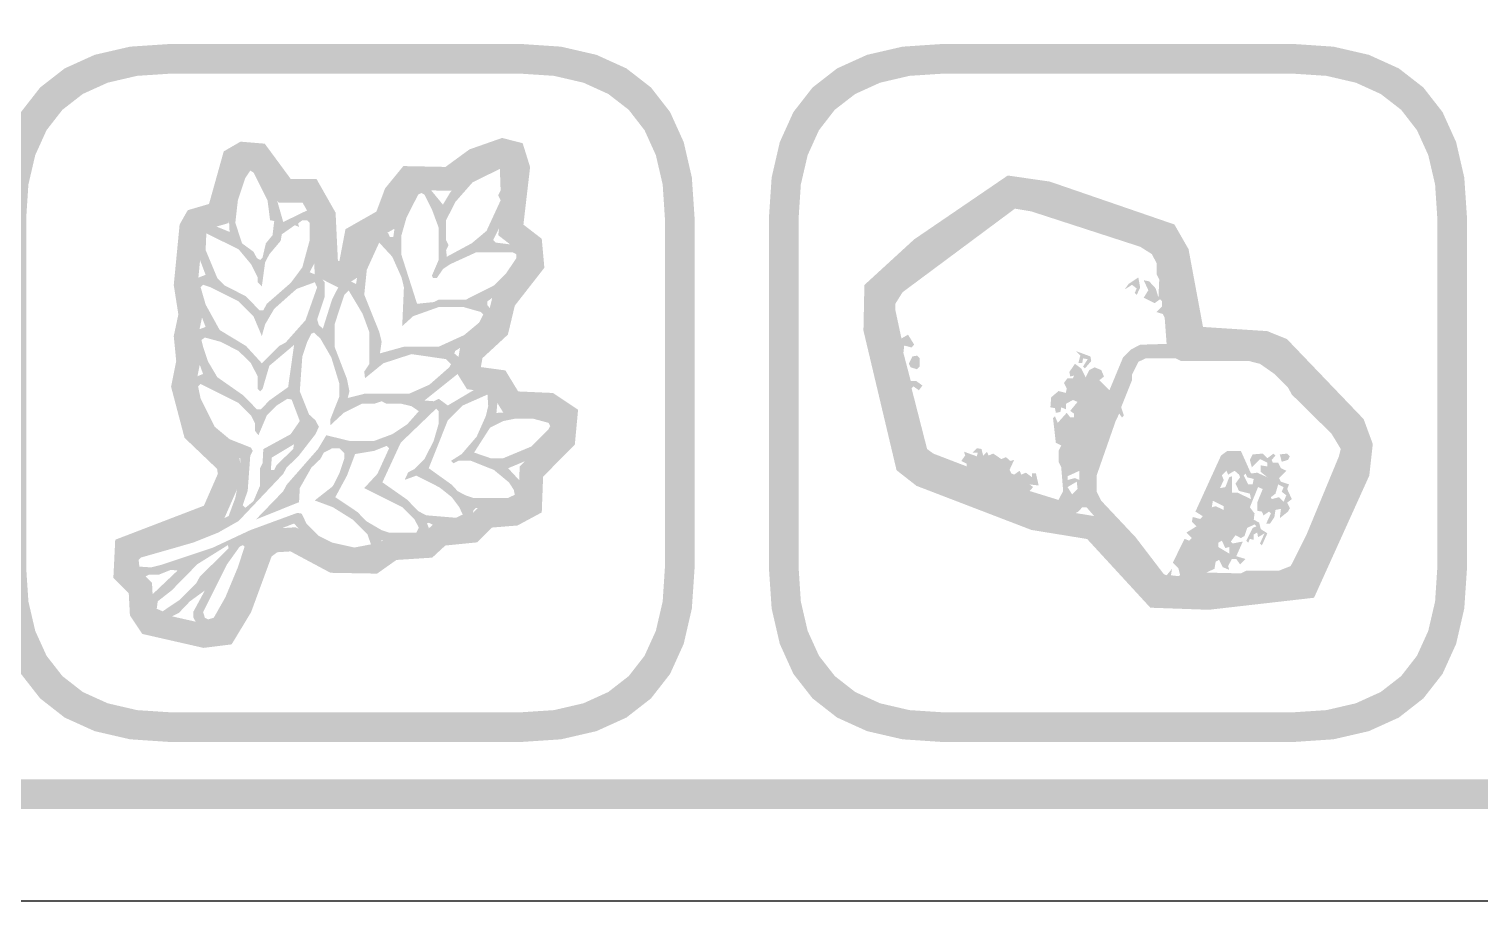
# Model space of a CAD drawing. Header units: millimetres. Extents: x 4 to 272, y 4 to 144.
# Drawn here: x 225.34 to 244.86, y 123.96 to 135.7 of the extents above; entities that cross this region are included whole.
import ezdxf

# ---------------------------------------------------------------- set-up
doc = ezdxf.new("R2010")
doc.units = ezdxf.units.MM
doc.layers.add('CUT', color=1, linetype='Continuous')
doc.layers.add('RASTER', color=7, linetype='Continuous')

msp = doc.modelspace()

# ---------------------------------------------------------------- hatches: boundary and pattern name
at = {"layer": 'RASTER'}
h = msp.add_hatch(color=7, dxfattribs=at)
h.paths.add_polyline_path([(209.2, 140.6), (209.234, 141.116), (209.337, 141.563), (209.509, 141.941), (209.75, 142.25), (210.059, 142.491), (210.438, 142.663), (210.884, 142.766), (211.4, 142.8), (268.6, 142.8), (269.116, 142.766), (269.563, 142.663), (269.941, 142.491), (270.25, 142.25), (270.491, 141.941), (270.663, 141.563), (270.766, 141.116), (270.8, 140.6), (270.8, 127.4), (270.766, 126.884), (270.662, 126.438), (270.491, 126.059), (270.25, 125.75), (269.941, 125.509), (269.563, 125.338), (269.116, 125.234), (268.6, 125.2), (211.4, 125.2), (210.884, 125.234), (210.438, 125.338), (210.059, 125.509), (209.75, 125.75), (209.509, 126.059), (209.337, 126.438), (209.234, 126.884), (209.2, 127.4)])
h.paths.add_polyline_path([(209.6, 140.6), (209.6, 127.4), (209.628, 126.978), (209.712, 126.613), (209.853, 126.303), (210.05, 126.05), (210.303, 125.853), (210.613, 125.713), (210.978, 125.628), (211.4, 125.6), (268.6, 125.6), (269.022, 125.628), (269.388, 125.713), (269.697, 125.853), (269.95, 126.05), (270.147, 126.303), (270.287, 126.613), (270.372, 126.978), (270.4, 127.4), (270.4, 140.6), (270.372, 141.022), (270.287, 141.388), (270.147, 141.697), (269.95, 141.95), (269.697, 142.147), (269.388, 142.288), (269.022, 142.372), (268.6, 142.4), (211.4, 142.4), (210.978, 142.372), (210.613, 142.288), (210.303, 142.147), (210.05, 141.95), (209.853, 141.697), (209.712, 141.388), (209.628, 141.022), (209.6, 140.6)], flags=0)
h = msp.add_hatch(color=7, dxfattribs=at)
h.paths.add_polyline_path([(224.9, 133.15), (224.937, 133.701), (225.047, 134.178), (225.23, 134.582), (225.488, 134.913), (225.818, 135.17), (226.222, 135.353), (226.699, 135.463), (227.25, 135.5), (231.95, 135.5), (232.501, 135.463), (232.978, 135.353), (233.382, 135.17), (233.713, 134.913), (233.97, 134.582), (234.153, 134.178), (234.263, 133.701), (234.3, 133.15), (234.3, 128.45), (234.263, 127.899), (234.153, 127.422), (233.97, 127.018), (233.713, 126.688), (233.382, 126.43), (232.978, 126.247), (232.501, 126.137), (231.95, 126.1), (227.25, 126.1), (226.699, 126.137), (226.222, 126.247), (225.818, 126.43), (225.488, 126.688), (225.23, 127.018), (225.047, 127.422), (224.937, 127.899), (224.9, 128.45)])
h.paths.add_polyline_path([(225.3, 133.15), (225.3, 128.45), (225.33, 127.993), (225.422, 127.597), (225.574, 127.262), (225.788, 126.988), (226.062, 126.774), (226.397, 126.622), (226.793, 126.53), (227.25, 126.5), (231.95, 126.5), (232.407, 126.53), (232.803, 126.622), (233.138, 126.774), (233.413, 126.988), (233.626, 127.262), (233.778, 127.597), (233.87, 127.993), (233.9, 128.45), (233.9, 133.15), (233.87, 133.607), (233.778, 134.003), (233.626, 134.338), (233.413, 134.613), (233.138, 134.826), (232.803, 134.978), (232.407, 135.07), (231.95, 135.1), (227.25, 135.1), (226.793, 135.07), (226.397, 134.978), (226.062, 134.826), (225.788, 134.613), (225.574, 134.338), (225.422, 134.003), (225.33, 133.607), (225.3, 133.15)], flags=0)
h = msp.add_hatch(color=7, dxfattribs=at)
h.paths.add_polyline_path([(235.3, 133.15), (235.337, 133.701), (235.447, 134.178), (235.63, 134.582), (235.888, 134.913), (236.218, 135.17), (236.622, 135.353), (237.099, 135.463), (237.65, 135.5), (242.35, 135.5), (242.901, 135.463), (243.378, 135.353), (243.782, 135.17), (244.112, 134.913), (244.37, 134.582), (244.553, 134.178), (244.663, 133.701), (244.7, 133.15), (244.7, 128.45), (244.663, 127.899), (244.553, 127.422), (244.37, 127.018), (244.112, 126.688), (243.782, 126.43), (243.378, 126.247), (242.901, 126.137), (242.35, 126.1), (237.65, 126.1), (237.099, 126.137), (236.622, 126.247), (236.218, 126.43), (235.888, 126.688), (235.63, 127.018), (235.447, 127.422), (235.337, 127.899), (235.3, 128.45)])
h.paths.add_polyline_path([(235.7, 133.15), (235.7, 128.45), (235.73, 127.993), (235.822, 127.597), (235.974, 127.262), (236.188, 126.988), (236.462, 126.774), (236.797, 126.622), (237.193, 126.53), (237.65, 126.5), (242.35, 126.5), (242.807, 126.53), (243.203, 126.622), (243.538, 126.774), (243.813, 126.988), (244.026, 127.262), (244.178, 127.597), (244.27, 127.993), (244.3, 128.45), (244.3, 133.15), (244.27, 133.607), (244.178, 134.003), (244.026, 134.338), (243.813, 134.613), (243.538, 134.826), (243.203, 134.978), (242.807, 135.07), (242.35, 135.1), (237.65, 135.1), (237.193, 135.07), (236.797, 134.978), (236.462, 134.826), (236.187, 134.613), (235.974, 134.338), (235.822, 134.003), (235.73, 133.607), (235.7, 133.15)], flags=0)
h = msp.add_hatch(color=7, dxfattribs=at)
h.paths.add_polyline_path([(231.708, 134.234), (231.985, 134.163), (232.085, 133.842), (231.995, 133.067), (232.242, 132.876), (232.277, 132.486), (231.879, 131.976), (231.786, 131.586), (231.443, 131.269), (231.423, 131.155), (231.427, 131.148), (231.752, 131.104), (231.924, 130.821), (232.394, 130.8), (232.731, 130.575), (232.687, 130.106), (232.26, 129.673), (232.242, 129.192), (231.915, 129.016), (231.57, 128.988), (231.371, 128.789), (230.943, 128.746), (230.767, 128.583), (230.285, 128.552), (230.025, 128.368), (229.397, 128.379), (228.859, 128.667), (228.681, 128.656), (228.604, 128.599), (228.328, 127.848), (228.066, 127.415), (227.687, 127.368), (226.863, 127.556), (226.697, 127.805), (226.681, 128.105), (226.474, 128.312), (226.499, 128.824), (227.693, 129.282), (227.881, 129.712), (227.87, 129.779), (227.432, 130.197), (227.251, 130.884), (227.32, 131.231), (227.287, 131.566), (227.349, 131.858), (227.287, 132.253), (227.366, 133.068), (227.475, 133.261), (227.762, 133.345), (227.96, 134.053), (228.186, 134.184), (228.512, 134.157), (228.861, 133.683), (229.208, 133.683), (229.466, 133.228), (229.497, 132.582), (229.51, 132.575), (229.518, 132.58), (229.599, 133.005), (230.016, 133.243), (230.132, 133.554), (230.378, 133.855), (230.946, 133.844), (231.269, 134.08)])
h.paths.add_polyline_path([(231.722, 133.9), (231.42, 133.794), (231.048, 133.522), (230.528, 133.532), (230.414, 133.392), (230.276, 133.022), (229.885, 132.8), (229.806, 132.383), (229.527, 132.208), (229.186, 132.381), (229.15, 133.137), (229.021, 133.363), (228.7, 133.363), (228.341, 133.85), (228.26, 133.857), (228.233, 133.841), (228.023, 133.087), (227.689, 132.99), (227.678, 132.97), (227.61, 132.263), (227.675, 131.849), (227.61, 131.548), (227.644, 131.215), (227.579, 130.894), (227.719, 130.366), (228.169, 129.936), (228.212, 129.669), (227.932, 129.031), (226.809, 128.6), (226.801, 128.438), (226.994, 128.245), (227.012, 127.91), (227.059, 127.839), (227.704, 127.693), (227.873, 127.713), (228.038, 127.987), (228.336, 128.799), (228.567, 128.969), (228.929, 128.992), (229.48, 128.698), (229.926, 128.69), (230.174, 128.866), (230.633, 128.895), (230.804, 129.053), (231.225, 129.096), (231.427, 129.298), (231.822, 129.33), (231.929, 129.387), (231.945, 129.809), (232.379, 130.25), (232.395, 130.415), (232.291, 130.484), (231.74, 130.509), (231.558, 130.807), (231.235, 130.851), (231.086, 131.09), (231.146, 131.431), (231.497, 131.755), (231.584, 132.119), (231.947, 132.583), (231.936, 132.708), (231.656, 132.924), (231.759, 133.812), (231.732, 133.898), (231.722, 133.9)], flags=0)
h = msp.add_hatch(color=7, dxfattribs=at)
h.paths.add_polyline_path([(228.26, 133.95), (228.393, 133.904), (228.527, 133.737), (228.65, 133.493), (228.761, 133.102), (229.084, 133.259), (229.161, 133.236), (229.218, 133.159), (229.218, 132.992), (229.251, 132.892), (229.185, 132.558), (229.118, 132.425), (229.261, 132.368), (229.318, 132.291), (229.318, 132.091), (229.218, 131.79), (229.241, 131.714), (229.295, 131.667), (229.418, 132.057), (229.508, 132.234), (229.619, 132.325), (229.742, 132.268), (229.785, 132.558), (229.852, 132.759), (229.976, 132.969), (230.086, 132.992), (230.176, 132.949), (230.196, 132.902), (230.243, 132.902), (230.286, 133.193), (230.51, 133.603), (230.62, 133.66), (230.663, 133.637), (230.911, 133.336), (231.011, 133.503), (231.278, 133.77), (231.488, 133.894), (231.722, 133.96), (231.765, 133.937), (231.822, 133.86), (231.822, 133.493), (231.722, 133.126), (231.588, 132.859), (231.622, 132.825), (231.889, 132.792), (231.999, 132.735), (232.022, 132.592), (231.932, 132.415), (231.845, 132.335), (231.799, 132.248), (231.511, 132.034), (231.511, 131.981), (231.588, 131.891), (231.531, 131.714), (231.365, 131.547), (231.077, 131.366), (231.064, 131.333), (231.154, 131.256), (231.154, 131.156), (231.097, 131.046), (230.663, 130.699), (230.787, 130.689), (230.854, 130.722), (230.977, 130.632), (231.355, 130.856), (231.555, 130.889), (231.655, 130.789), (231.632, 130.532), (232.289, 130.555), (232.466, 130.465), (232.49, 130.321), (232.433, 130.211), (232.166, 129.944), (231.789, 129.787), (231.965, 129.597), (232.022, 129.487), (231.999, 129.343), (231.922, 129.287), (231.789, 129.253), (231.355, 129.253), (231.321, 129.22), (231.298, 129.076), (231.221, 129.019), (230.787, 129.019), (230.72, 129.053), (230.697, 129.043), (230.72, 128.986), (230.697, 128.843), (230.553, 128.786), (230.086, 128.819), (230.043, 128.662), (229.952, 128.619), (229.518, 128.619), (229.385, 128.652), (229.141, 128.776), (228.907, 129.043), (228.393, 128.843), (228.216, 128.285), (227.993, 127.774), (227.926, 127.674), (227.816, 127.617), (227.716, 127.617), (227.605, 127.674), (227.549, 127.784), (227.549, 127.851), (227.706, 128.141), (227.505, 127.995), (227.358, 127.841), (227.181, 127.751), (227.081, 127.751), (226.991, 127.794), (226.948, 127.884), (226.971, 128.061), (227.338, 128.409), (227.248, 128.419), (227.081, 128.352), (226.948, 128.352), (226.881, 128.318), (226.737, 128.409), (226.714, 128.619), (226.737, 128.662), (226.848, 128.719), (227.549, 128.919), (228.026, 129.143), (228.116, 129.387), (228.183, 129.721), (228.183, 129.921), (227.939, 130.044), (227.739, 130.245), (227.582, 130.522), (227.515, 130.755), (227.539, 130.999), (227.682, 131.056), (227.549, 131.423), (227.549, 131.59), (227.572, 131.634), (227.716, 131.69), (227.549, 132.124), (227.549, 132.291), (227.572, 132.335), (227.716, 132.391), (227.615, 132.658), (227.592, 132.902), (227.615, 132.992), (227.682, 133.059), (227.816, 133.059), (228.039, 132.969), (228.016, 133.393), (228.083, 133.66), (228.206, 133.904)])
h.paths.add_polyline_path([(231.678, 133.817), (231.311, 133.637), (231.077, 133.37), (230.954, 133.126), (230.954, 132.859), (230.987, 132.792), (230.954, 132.725), (230.964, 132.635), (231.298, 132.815), (231.498, 132.982), (231.688, 133.393), (231.655, 133.46), (231.688, 133.526)], flags=0)
h.paths.add_polyline_path([(228.317, 133.794), (228.25, 133.693), (228.15, 133.393), (228.116, 133.092), (228.206, 132.815), (228.36, 132.702), (228.407, 132.615), (228.45, 132.592), (228.483, 132.625), (228.527, 132.815), (228.617, 132.925), (228.64, 133.116), (228.584, 133.126), (228.55, 133.393), (228.36, 133.77)], flags=0)
h.paths.add_polyline_path([(230.62, 133.493), (230.577, 133.47), (230.42, 133.159), (230.353, 132.925), (230.353, 132.658), (230.563, 132.001), (230.787, 132.024), (230.854, 132.057), (231.221, 132.057), (231.598, 132.248), (231.765, 132.415), (231.899, 132.615), (231.899, 132.668), (231.855, 132.692), (231.355, 132.692), (231.011, 132.535), (230.911, 132.468), (230.83, 132.348), (230.777, 132.348), (230.764, 132.381), (230.854, 132.592), (230.854, 133.026), (230.764, 133.269), (230.663, 133.47)], flags=0)
h.paths.add_polyline_path([(229.018, 133.126), (228.961, 133.082), (228.974, 133.036), (228.917, 133.059), (228.741, 132.936), (228.727, 132.849), (228.574, 132.668), (228.517, 132.558), (228.473, 132.234), (228.417, 132.291), (228.417, 132.358), (228.327, 132.535), (228.16, 132.735), (227.726, 132.949), (227.716, 132.725), (227.873, 132.348), (227.973, 132.248), (228.26, 132.101), (228.44, 131.914), (228.493, 131.914), (228.54, 132.001), (228.861, 132.281), (229.018, 132.491), (229.118, 132.859), (229.118, 133.092), (229.084, 133.126)], flags=0)
h.paths.add_polyline_path([(230.053, 132.825), (229.886, 132.458), (229.852, 132.124), (230.053, 131.623), (230.086, 131.49), (230.063, 131.333), (230.386, 131.423), (230.854, 131.423), (231.198, 131.58), (231.398, 131.747), (231.455, 131.857), (231.421, 131.891), (231.188, 131.957), (230.854, 131.957), (230.51, 131.834), (230.363, 131.7), (230.386, 132.224), (230.353, 132.358), (230.229, 132.635)], flags=0)
h.paths.add_polyline_path([(229.185, 132.291), (228.941, 132.201), (228.64, 131.934), (228.517, 131.724), (228.473, 131.567), (228.36, 131.834), (228.16, 132.034), (227.782, 132.224), (227.682, 132.258), (227.649, 132.224), (227.716, 131.991), (227.906, 131.647), (228.26, 131.433), (228.473, 131.2), (228.707, 131.433), (228.794, 131.48), (229.061, 131.78), (229.218, 132.224)], flags=0)
h.paths.add_polyline_path([(229.642, 132.181), (229.585, 132.124), (229.452, 131.724), (229.452, 131.423), (229.619, 130.989), (229.652, 130.822), (229.629, 130.732), (229.852, 130.789), (230.453, 130.789), (230.73, 130.912), (230.997, 131.146), (231.021, 131.189), (230.954, 131.256), (230.487, 131.323), (230.109, 131.2), (229.862, 130.999), (229.852, 131.089), (229.919, 131.189), (229.919, 131.623), (229.829, 131.867)], flags=0)
h.paths.add_polyline_path([(229.175, 131.613), (229.141, 131.6), (229.084, 131.49), (229.018, 131.29), (228.984, 130.822), (229.108, 130.512), (229.195, 130.432), (229.241, 130.345), (229.195, 130.245), (228.961, 129.944), (228.807, 129.797), (228.761, 129.711), (228.16, 129.076), (227.883, 128.919), (227.549, 128.786), (226.848, 128.585), (226.814, 128.552), (226.824, 128.462), (226.981, 128.452), (227.115, 128.485), (227.816, 128.719), (228.317, 128.953), (228.951, 129.186), (229.008, 129.176), (229.074, 129.043), (229.241, 128.876), (229.418, 128.786), (229.719, 128.719), (229.942, 128.762), (229.896, 128.896), (229.695, 129.096), (229.428, 129.263), (229.185, 129.353), (229.428, 129.544), (229.518, 129.721), (229.585, 129.921), (229.585, 129.988), (229.518, 130.054), (229.418, 130.054), (229.308, 129.998), (229.261, 129.911), (229.141, 129.797), (228.984, 129.52), (228.974, 129.33), (228.393, 129.096), (228.761, 129.477), (228.807, 129.564), (229.228, 130.044), (229.341, 130.231), (229.652, 130.155), (229.986, 130.155), (230.229, 130.245), (230.43, 130.378), (230.587, 130.555), (230.487, 130.622), (230.353, 130.655), (230.153, 130.655), (230.086, 130.689), (229.986, 130.655), (229.819, 130.655), (229.575, 130.532), (229.395, 130.365), (229.395, 130.445), (229.518, 130.755), (229.518, 130.922), (229.408, 131.28), (229.261, 131.533)], flags=0)
h.paths.add_polyline_path([(227.706, 131.547), (227.659, 131.513), (227.682, 131.423), (227.749, 131.223), (227.873, 131.013), (228.226, 130.766), (228.407, 130.579), (228.46, 130.579), (228.574, 130.699), (228.827, 130.879), (228.907, 131.447), (228.574, 131.166), (228.483, 130.856), (228.45, 130.822), (228.417, 130.856), (228.417, 131.023), (228.327, 131.2), (228.16, 131.366), (227.916, 131.49)], flags=0)
h.paths.add_polyline_path([(227.649, 130.922), (227.615, 130.889), (227.649, 130.722), (227.839, 130.345), (228.039, 130.178), (228.327, 130.064), (228.35, 130.021), (228.317, 129.954), (228.283, 129.487), (228.216, 129.287), (228.25, 129.253), (228.36, 129.343), (228.45, 129.554), (228.45, 129.787), (228.483, 129.854), (228.493, 130.044), (228.861, 130.245), (228.984, 130.422), (228.874, 130.712), (228.817, 130.722), (228.674, 130.632), (228.54, 130.498), (228.427, 130.231), (228.383, 130.288), (228.383, 130.388), (228.327, 130.498), (228.16, 130.665)], flags=0)
h.paths.add_polyline_path([(231.511, 130.779), (231.178, 130.632), (230.977, 130.432), (230.72, 129.787), (231.031, 129.564), (231.111, 129.477), (231.221, 129.42), (231.321, 129.387), (231.789, 129.387), (231.879, 129.43), (231.865, 129.497), (231.799, 129.597), (231.598, 129.764), (231.288, 129.887), (231.121, 129.887), (231.054, 129.854), (231.021, 129.887), (231.164, 129.978), (231.365, 130.211), (231.488, 130.488), (231.521, 130.622)], flags=0)
h.paths.add_polyline_path([(230.82, 130.589), (230.343, 130.131), (230.096, 129.597), (230.43, 129.363), (230.577, 129.21), (230.687, 129.153), (231.087, 129.12), (231.178, 129.163), (231.131, 129.263), (231.031, 129.397), (230.864, 129.53), (230.553, 129.687), (230.396, 129.63), (230.443, 129.731), (230.53, 129.777), (230.663, 129.911), (230.787, 130.155), (230.854, 130.388), (230.854, 130.555)], flags=0)
h.paths.add_polyline_path([(231.889, 130.455), (231.722, 130.422), (231.545, 130.332), (231.331, 129.998), (231.555, 129.921), (231.722, 129.921), (232.099, 130.078), (232.333, 130.311), (232.356, 130.355), (232.333, 130.398), (232.122, 130.455)], flags=0)
h.paths.add_polyline_path([(228.907, 130.111), (228.607, 129.931), (228.594, 129.764), (228.64, 129.764), (228.674, 129.831), (228.894, 130.044)], flags=0)
h.paths.add_polyline_path([(230.153, 130.088), (229.986, 130.021), (229.729, 129.978), (229.619, 129.687), (229.462, 129.397), (229.762, 129.196), (229.876, 129.076), (230.086, 128.953), (230.186, 128.919), (230.553, 128.919), (230.587, 128.986), (230.53, 129.096), (230.363, 129.263), (229.852, 129.52), (230.029, 129.711), (230.186, 130.054)], flags=0)
h.paths.add_polyline_path([(228.016, 128.752), (227.605, 128.495), (227.258, 128.141), (227.071, 127.995), (227.058, 127.894), (227.138, 127.861), (227.358, 128.008), (227.592, 128.242), (227.639, 128.328), (228.026, 128.709)], flags=0)
h.paths.add_polyline_path([(228.216, 128.752), (228.173, 128.729), (228.006, 128.495), (227.682, 127.851), (227.706, 127.774), (227.749, 127.751), (227.826, 127.774), (227.983, 128.051), (228.15, 128.452), (228.24, 128.729)], flags=0)
h = msp.add_hatch(color=7, dxfattribs=at)
h.paths.add_polyline_path([(238.516, 133.728), (239.08, 133.647), (240.76, 133.069), (240.95, 132.737), (241.145, 131.689), (242.01, 131.633), (242.275, 131.526), (243.308, 130.448), (243.431, 130.113), (243.384, 129.688), (242.64, 128.043), (241.222, 127.881), (240.436, 127.909), (239.585, 128.834), (238.835, 128.956), (237.287, 129.55), (237.019, 129.76), (236.573, 131.641), (236.586, 132.254), (237.257, 132.869)])
h.paths.add_polyline_path([(238.594, 133.393), (237.456, 132.618), (236.903, 132.111), (236.894, 131.676), (237.305, 129.943), (237.447, 129.831), (238.919, 129.267), (239.746, 129.132), (240.581, 128.224), (241.209, 128.201), (242.423, 128.34), (243.071, 129.773), (243.105, 130.073), (243.03, 130.274), (242.091, 131.255), (241.938, 131.317), (240.876, 131.386), (240.645, 132.625), (240.542, 132.806), (239.005, 133.335), (238.594, 133.393)], flags=0)
h = msp.add_hatch(color=7, dxfattribs=at)
h.paths.add_polyline_path([(238.624, 133.491), (238.687, 133.502), (239.2, 133.355), (240.409, 132.952), (240.604, 132.853), (240.739, 132.586), (240.911, 131.439), (241.912, 131.413), (242.07, 131.351), (242.363, 131.094), (242.487, 130.925), (243.022, 130.398), (243.132, 130.251), (243.195, 130.13), (243.195, 129.91), (242.473, 128.25), (242.205, 128.188), (241.326, 128.151), (241.252, 128.114), (240.593, 128.114), (240.325, 128.36), (240.274, 128.455), (240.105, 128.616), (240.054, 128.712), (239.577, 129.261), (239.519, 129.261), (239.467, 129.203), (239.273, 129.104), (239.053, 129.141), (237.514, 129.727), (237.32, 129.826), (237.246, 129.899), (237.147, 130.167), (236.927, 131.266), (236.818, 131.633), (236.781, 132.036), (236.88, 132.23), (236.99, 132.34), (238.309, 133.33)])
h.paths.add_polyline_path([(238.613, 133.282), (237.1, 132.157), (237.001, 131.999), (237.001, 131.926), (237.085, 131.534), (237.173, 131.585), (237.257, 131.45), (237.221, 131.413), (237.122, 131.439), (237.111, 131.34), (237.21, 130.962), (237.283, 130.962), (237.367, 130.9), (237.32, 130.837), (237.246, 130.889), (237.221, 130.863), (237.43, 130.046), (237.514, 129.984), (237.965, 129.811), (237.965, 129.848), (237.891, 129.885), (237.943, 129.958), (237.928, 130.009), (238.1, 129.947), (238.111, 129.995), (238.038, 129.995), (238.1, 130.057), (238.163, 130.046), (238.185, 129.958), (238.236, 130.009), (238.258, 129.958), (238.32, 129.984), (238.43, 129.91), (238.492, 129.936), (238.551, 129.885), (238.602, 129.899), (238.54, 129.764), (238.566, 129.716), (238.602, 129.701), (238.676, 129.753), (238.698, 129.701), (238.76, 129.727), (238.844, 129.665), (238.844, 129.716), (238.896, 129.716), (238.932, 129.555), (238.808, 129.569), (238.859, 129.533), (238.808, 129.481), (239.2, 129.36), (239.262, 129.481), (239.236, 129.8), (239.2, 129.874), (239.2, 130.02), (239.236, 130.093), (239.163, 130.13), (239.126, 130.46), (239.152, 130.486), (239.189, 130.398), (239.31, 130.533), (239.357, 130.471), (239.409, 130.471), (239.409, 130.522), (239.357, 130.559), (239.456, 130.68), (239.394, 130.706), (239.299, 130.654), (239.299, 130.581), (239.236, 130.607), (239.225, 130.544), (239.163, 130.533), (239.152, 130.596), (239.09, 130.607), (239.101, 130.742), (239.2, 130.826), (239.299, 130.801), (239.31, 130.863), (239.273, 130.936), (239.321, 130.999), (239.394, 130.999), (239.409, 131.035), (239.357, 131.021), (239.346, 131.083), (239.42, 131.193), (239.504, 131.131), (239.566, 131.01), (239.614, 131.109), (239.687, 131.145), (239.775, 131.109), (239.812, 131.021), (239.75, 130.973), (239.885, 130.837), (240.068, 131.277), (240.178, 131.387), (240.299, 131.45), (240.655, 131.461), (240.629, 131.816), (240.604, 131.864), (240.519, 131.889), (240.593, 131.963), (240.593, 132.036), (240.567, 132.062), (240.494, 132.01), (240.347, 132.084), (240.409, 132.183), (240.347, 132.318), (240.42, 132.303), (240.508, 132.208), (240.545, 132.084), (240.556, 132.329), (240.519, 132.402), (240.519, 132.549), (240.457, 132.67), (240.299, 132.769), (238.833, 133.245)], flags=0)
h.paths.add_polyline_path([(240.274, 132.355), (240.299, 132.219), (240.252, 132.12), (240.226, 132.146), (240.252, 132.208), (240.189, 132.256), (240.09, 132.194), (240.142, 132.267)], flags=0)
h.paths.add_polyline_path([(239.431, 131.365), (239.629, 131.292), (239.64, 131.23), (239.555, 131.131), (239.53, 131.156), (239.592, 131.255), (239.53, 131.266), (239.519, 131.204), (239.467, 131.204), (239.493, 131.303)], flags=0)
h.paths.add_polyline_path([(237.232, 131.292), (237.294, 131.303), (237.331, 131.266), (237.331, 131.156), (237.294, 131.12), (237.21, 131.145), (237.184, 131.193)], flags=0)
h.paths.add_polyline_path([(240.373, 131.266), (240.274, 131.219), (240.189, 131.046), (240.189, 130.973), (240.043, 130.607), (240.079, 130.497), (240.054, 130.471), (240.017, 130.522), (239.969, 130.423), (239.713, 129.69), (239.713, 129.47), (239.775, 129.349), (240.237, 128.858), (240.618, 128.36), (240.655, 128.345), (240.728, 128.433), (240.713, 128.345), (240.812, 128.334), (240.838, 128.345), (240.812, 128.444), (240.739, 128.517), (240.897, 128.836), (240.959, 128.811), (240.996, 128.847), (240.922, 128.921), (241.058, 129.005), (240.996, 129.067), (241.007, 129.13), (241.106, 129.104), (241.142, 129.141), (241.043, 129.203), (241.388, 129.958), (241.472, 130.02), (241.655, 130.02), (241.791, 129.716), (241.875, 129.727), (242.011, 129.665), (241.923, 129.738), (241.923, 129.826), (242.011, 129.811), (242.011, 129.863), (241.912, 129.91), (241.802, 129.8), (241.776, 129.899), (241.813, 129.973), (241.949, 129.984), (242.011, 129.921), (242.095, 129.984), (242.121, 129.958), (242.07, 129.899), (242.084, 129.863), (242.157, 129.863), (242.194, 129.789), (242.267, 129.753), (242.168, 129.654), (242.194, 129.606), (242.304, 129.569), (242.278, 129.507), (242.341, 129.371), (242.278, 129.324), (242.315, 129.25), (242.289, 129.203), (242.179, 129.115), (242.194, 129.24), (242.121, 129.225), (242.106, 129.13), (242.048, 129.042), (241.996, 129.042), (242.059, 129.177), (242.033, 129.203), (241.96, 129.152), (241.938, 129.203), (241.875, 129.214), (241.875, 129.324), (241.949, 129.507), (241.886, 129.533), (241.776, 129.261), (241.839, 129.177), (241.828, 129.093), (241.901, 129.056), (241.923, 128.968), (242.011, 128.91), (241.938, 128.748), (241.912, 128.774), (241.974, 128.91), (241.886, 128.858), (241.875, 128.921), (241.828, 128.895), (241.828, 128.822), (241.776, 128.836), (241.754, 128.785), (241.729, 128.811), (241.813, 128.983), (241.864, 129.005), (241.839, 129.031), (241.74, 128.983), (241.703, 128.873), (241.655, 128.847), (241.582, 128.884), (241.52, 128.8), (241.545, 128.774), (241.681, 128.8), (241.593, 128.602), (241.718, 128.565), (241.644, 128.492), (241.593, 128.565), (241.534, 128.565), (241.483, 128.47), (241.498, 128.419), (241.41, 128.455), (241.362, 128.554), (241.315, 128.528), (241.3, 128.433), (241.19, 128.382), (241.655, 128.371), (241.729, 128.408), (242.168, 128.408), (242.326, 128.47), (242.535, 128.884), (242.975, 129.947), (243, 130.046), (242.876, 130.251), (242.341, 130.779), (242.289, 130.874), (242.106, 131.057), (241.912, 131.193), (241.765, 131.23), (240.849, 131.23), (240.776, 131.266)], flags=0)
h.paths.add_polyline_path([(242.179, 129.973), (242.278, 129.984), (242.315, 129.947), (242.289, 129.899), (242.205, 129.874)], flags=0)
h.paths.add_polyline_path([(239.482, 129.753), (239.321, 129.679), (239.321, 129.628), (239.42, 129.654), (239.482, 129.628)], flags=0)
h.paths.add_polyline_path([(241.461, 129.753), (241.399, 129.69), (241.424, 129.628), (241.373, 129.518), (241.446, 129.533), (241.498, 129.665), (241.534, 129.679), (241.534, 129.459), (241.608, 129.459), (241.791, 129.371), (241.776, 129.445), (241.63, 129.481), (241.582, 129.58), (241.644, 129.665), (241.63, 129.701), (241.571, 129.753), (241.483, 129.701)], flags=0)
h.paths.add_polyline_path([(241.718, 129.716), (241.692, 129.69), (241.754, 129.569), (241.813, 129.569), (241.828, 129.643), (241.74, 129.665)], flags=0)
h.paths.add_polyline_path([(239.445, 129.606), (239.321, 129.533), (239.383, 129.434), (239.456, 129.507)], flags=0)
h.paths.add_polyline_path([(242.157, 129.569), (242.121, 129.445), (242.059, 129.397), (242.07, 129.371), (242.168, 129.397), (242.231, 129.335), (242.267, 129.423), (242.205, 129.47), (242.231, 129.533)], flags=0)
h.paths.add_polyline_path([(241.278, 129.349), (241.263, 129.261), (241.315, 129.276), (241.424, 129.225), (241.424, 129.276)], flags=0)
h.paths.add_polyline_path([(241.399, 128.811), (241.351, 128.785), (241.351, 128.726), (241.498, 128.638), (241.498, 128.726), (241.446, 128.712)], flags=0)

# ---------------------------------------------------------------- linework, layer by layer
at = {"layer": 'CUT'}
msp.add_lwpolyline([(269.001, 123.96), (210.999, 123.96)], dxfattribs=at)

doc.saveas('drawing.dxf')
